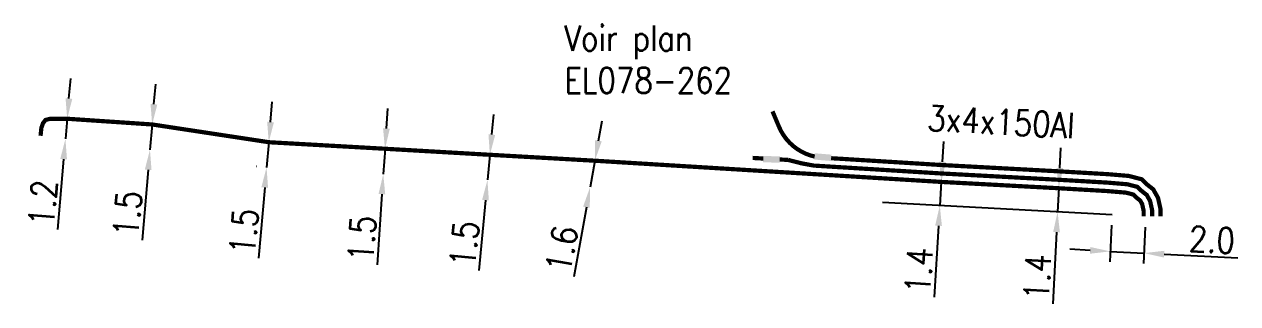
# Model space of a CAD drawing. Header units: millimetres. Extents: x 80993 to 81985, y 144000 to 145002.
# Drawn here: x 81435.3 to 81507.3, y 144493.7 to 144510.2 of the extents above; entities that cross this region are included whole.
import ezdxf
from ezdxf.enums import TextEntityAlignment as Align

# ---------------------------------------------------------------- set-up
doc = ezdxf.new("R2010")
doc.units = ezdxf.units.MM
doc.header["$PDMODE"] = 34
doc.linetypes.add('B_ST_AL', pattern=[2000, 1000, 1000])
doc.layers.get('0').update_dxf_attribs({"linetype": 'CONTINUOUS'})
doc.layers.get('Defpoints').update_dxf_attribs({"linetype": 'CONTINUOUS'})
doc.layers.add('B_100', color=3, linetype='CONTINUOUS')
doc.layers.add('B_300', color=7, linetype='CONTINUOUS')
doc.styles.add('M_ROMANS', font='ROMANS.shx', dxfattribs={"width": 0.75})
doc.styles.get("Standard").update_dxf_attribs({"font": 'romans.shx', "width": 0.85})
doc.dimstyles.get("Standard").update_dxf_attribs({"dimtxt": 1.5, "dimasz": 1.2, "dimexe": 0.625, "dimexo": 0.625, "dimgap": 0.25, "dimtad": 1, "dimdec": 1, "dimzin": 0, "dimdsep": 46, "dimtxsty": 'Standard', "dimcen": -0.5, "dimadec": 0, "dimazin": 0, "dimtfac": 1, "dimtdec": 1, "dimtmove": 0, "dimatfit": 3, "dimfxl": 0, "dimtolj": 1, "dimtzin": 0, "dimarcsym": 0})

# ---------------------------------------------------------------- blocks, each defined once
blk = doc.blocks.new('*D449')
at = {"layer": 'B_100', "color": 0, "linetype": 'Continuous', "lineweight": -2, "transparency": 16777216}
for p, q in [((81499.812, 144498.297), (81499.7, 144496.127)), ((81501.809, 144498.194), (81501.698, 144496.025)), ((81498.534, 144496.813), (81497.335, 144496.875)), ((81499.732, 144496.752), (81501.73, 144496.649)), ((81502.928, 144496.588), (81507.294, 144496.364))]:
    blk.add_line(p, q, dxfattribs=at)
at = {"layer": 'B_100', "color": 0, "linetype": 'Continuous', "transparency": 16777216}
for points in [[(81498.544, 144497.013), (81498.524, 144496.613), (81499.732, 144496.752)], [(81502.938, 144496.787), (81502.918, 144496.388), (81501.73, 144496.649)]]:
    blk.add_solid(points, dxfattribs=at)
at = {"layer": 'Defpoints', "color": 0, "linetype": 'Continuous', "transparency": 16777216}
for p in [(81499.844, 144498.921), (81501.841, 144498.819), (81499.732, 144496.752)]:
    blk.add_point(p, dxfattribs=at)
at = {"layer": 'B_100', "color": 0, "linetype": 'Continuous', "transparency": 16777216, "insert": (81505.761, 144497.444), "char_height": 1.5, "attachment_point": 5, "rotation": 357.06268}
blk.add_mtext('\\A1;2.0', dxfattribs=at)
blk = doc.blocks.new('*D450')
at = {"layer": 'B_100', "color": 0, "linetype": 'Continuous', "lineweight": -2, "transparency": 16777216}
for p, q in [((81496.739, 144501.692), (81496.801, 144502.89)), ((81496.678, 144500.493), (81496.606, 144499.095)), ((81496.545, 144497.897), (81496.327, 144493.652))]:
    blk.add_line(p, q, dxfattribs=at)
at = {"layer": 'B_100', "color": 0, "linetype": 'Continuous', "transparency": 16777216}
for points in [[(81496.54, 144501.702), (81496.939, 144501.682), (81496.678, 144500.493)], [(81496.345, 144497.907), (81496.744, 144497.887), (81496.606, 144499.095)]]:
    blk.add_solid(points, dxfattribs=at)
at = {"layer": 'Defpoints', "color": 0, "linetype": 'Continuous', "transparency": 16777216}
for p in [(81496.678, 144500.493), (81496.606, 144499.095), (81496.606, 144499.095)]:
    blk.add_point(p, dxfattribs=at)
at = {"layer": 'B_100', "color": 0, "linetype": 'Continuous', "transparency": 16777216, "insert": (81495.406, 144495.227), "char_height": 1.5, "attachment_point": 5, "rotation": 87.06268}
blk.add_mtext('\\A1;1.4', dxfattribs=at)
blk = doc.blocks.new('*D451')
at = {"layer": 'B_100', "color": 0, "linetype": 'Continuous', "lineweight": -2, "transparency": 16777216}
for p, q in [((81489.784, 144502.066), (81489.859, 144503.263)), ((81489.708, 144500.868), (81489.619, 144499.471)), ((81489.543, 144498.273), (81489.275, 144494.032))]:
    blk.add_line(p, q, dxfattribs=at)
at = {"layer": 'B_100', "color": 0, "linetype": 'Continuous', "transparency": 16777216}
for points in [[(81489.584, 144502.078), (81489.983, 144502.053), (81489.708, 144500.868)], [(81489.344, 144498.286), (81489.743, 144498.261), (81489.619, 144499.471)]]:
    blk.add_solid(points, dxfattribs=at)
at = {"layer": 'Defpoints', "color": 0, "linetype": 'Continuous', "transparency": 16777216}
for p in [(81489.708, 144500.868), (81489.619, 144499.471), (81489.619, 144499.471)]:
    blk.add_point(p, dxfattribs=at)
at = {"layer": 'B_100', "color": 0, "linetype": 'Continuous', "transparency": 16777216, "insert": (81488.373, 144495.617), "char_height": 1.5, "attachment_point": 5, "rotation": 86.37687}
blk.add_mtext('\\A1;1.4', dxfattribs=at)
blk = doc.blocks.new('*D452')
at = {"layer": 'B_100', "color": 0, "linetype": 'Continuous', "lineweight": -2, "transparency": 16777216}
for p, q in [((81456.789, 144504.03), (81456.871, 144505.227)), ((81456.706, 144502.832), (81456.603, 144501.336)), ((81456.521, 144500.139), (81456.233, 144495.959))]:
    blk.add_line(p, q, dxfattribs=at)
at = {"layer": 'B_100', "color": 0, "linetype": 'Continuous', "transparency": 16777216}
for points in [[(81456.589, 144504.043), (81456.989, 144504.016), (81456.706, 144502.832)], [(81456.321, 144500.153), (81456.72, 144500.125), (81456.603, 144501.336)]]:
    blk.add_solid(points, dxfattribs=at)
at = {"layer": 'Defpoints', "color": 0, "linetype": 'Continuous', "transparency": 16777216}
for p in [(81456.706, 144502.832), (81456.603, 144501.336), (81456.603, 144501.336)]:
    blk.add_point(p, dxfattribs=at)
at = {"layer": 'B_100', "color": 0, "linetype": 'Continuous', "transparency": 16777216, "insert": (81455.338, 144497.519), "char_height": 1.5, "attachment_point": 5, "rotation": 86.0577}
blk.add_mtext('\\A1;1.5', dxfattribs=at)
blk = doc.blocks.new('*D453')
at = {"layer": 'B_100', "color": 0, "linetype": 'Continuous', "lineweight": -2, "transparency": 16777216}
for p, q in [((81437.955, 144505.805), (81438.06, 144507.001)), ((81437.85, 144504.61), (81437.746, 144503.414)), ((81437.641, 144502.219), (81437.275, 144498.046))]:
    blk.add_line(p, q, dxfattribs=at)
at = {"layer": 'B_100', "color": 0, "linetype": 'Continuous', "transparency": 16777216}
for points in [[(81437.756, 144505.823), (81438.154, 144505.788), (81437.85, 144504.61)], [(81437.442, 144502.236), (81437.84, 144502.201), (81437.746, 144503.414)]]:
    blk.add_solid(points, dxfattribs=at)
at = {"layer": 'Defpoints', "color": 0, "linetype": 'Continuous', "transparency": 16777216}
for p in [(81437.85, 144504.61), (81437.746, 144503.414), (81437.746, 144503.414)]:
    blk.add_point(p, dxfattribs=at)
at = {"layer": 'B_100', "color": 0, "linetype": 'Continuous', "transparency": 16777216, "insert": (81436.41, 144499.622), "char_height": 1.5, "attachment_point": 5, "rotation": 84.99597}
blk.add_mtext('\\A1;1.2', dxfattribs=at)
blk = doc.blocks.new('*D454')
at = {"layer": 'B_100', "color": 0, "linetype": 'Continuous', "lineweight": -2, "transparency": 16777216}
for p, q in [((81442.996, 144505.467), (81443.101, 144506.663)), ((81442.892, 144504.272), (81442.761, 144502.778)), ((81442.656, 144501.582), (81442.291, 144497.409))]:
    blk.add_line(p, q, dxfattribs=at)
at = {"layer": 'B_100', "color": 0, "linetype": 'Continuous', "transparency": 16777216}
for points in [[(81442.797, 144505.485), (81443.196, 144505.45), (81442.892, 144504.272)], [(81442.457, 144501.6), (81442.855, 144501.565), (81442.761, 144502.778)]]:
    blk.add_solid(points, dxfattribs=at)
at = {"layer": 'Defpoints', "color": 0, "linetype": 'Continuous', "transparency": 16777216}
for p in [(81442.892, 144504.272), (81442.761, 144502.778), (81442.761, 144502.778)]:
    blk.add_point(p, dxfattribs=at)
at = {"layer": 'B_100', "color": 0, "linetype": 'Continuous', "transparency": 16777216, "insert": (81441.425, 144498.985), "char_height": 1.5, "attachment_point": 5, "rotation": 84.99597}
blk.add_mtext('\\A1;1.5', dxfattribs=at)
blk = doc.blocks.new('*D455')
at = {"layer": 'B_100', "color": 0, "linetype": 'Continuous', "lineweight": -2, "transparency": 16777216}
for p, q in [((81449.915, 144504.416), (81450.021, 144505.612)), ((81449.205, 144503.275), (81449.187, 144503.276)), ((81449.809, 144503.221), (81449.677, 144501.727)), ((81449.073, 144501.78), (81449.054, 144501.782)), ((81449.571, 144500.531), (81449.2, 144496.359))]:
    blk.add_line(p, q, dxfattribs=at)
at = {"layer": 'B_100', "color": 0, "linetype": 'Continuous', "transparency": 16777216}
for points in [[(81449.716, 144504.434), (81450.115, 144504.399), (81449.809, 144503.221)], [(81449.371, 144500.549), (81449.77, 144500.514), (81449.677, 144501.727)]]:
    blk.add_solid(points, dxfattribs=at)
at = {"layer": 'Defpoints', "color": 0, "linetype": 'Continuous', "transparency": 16777216}
for p in [(81449.828, 144503.219), (81449.677, 144501.727), (81449.695, 144501.725)]:
    blk.add_point(p, dxfattribs=at)
at = {"layer": 'B_100', "color": 0, "linetype": 'Continuous', "transparency": 16777216, "insert": (81448.336, 144497.936), "char_height": 1.5, "attachment_point": 5, "rotation": 84.92918}
blk.add_mtext('\\A1;1.5', dxfattribs=at)
blk = doc.blocks.new('B_300_03')
at = {"color": 0, "linetype": 'Continuous'}
blk.add_solid([(-1, 0.75), (-1, 0), (1, 0.75), (1, 0)], dxfattribs=at)
at = {"color": 0, "linetype": 'Continuous', "style": 'M_ROMANS', "width": 0.75, "flags": 3}
for tag, p in [('DEF_LEG', (0, -4.25)), ('DEF_COUP', (0, -6.75)), ('DEF_TYPE', (0, -9.25))]:
    blk.add_attdef(tag, text='', height=1.2, dxfattribs=at).set_placement(p, align=Align.MIDDLE)
blk = doc.blocks.new('*D456')
at = {"layer": 'B_100', "color": 0, "linetype": 'Continuous', "lineweight": -2, "transparency": 16777216}
for p, q in [((81463.044, 144503.669), (81463.159, 144504.864)), ((81462.928, 144502.475), (81462.783, 144500.982)), ((81462.667, 144499.788), (81462.263, 144495.618))]:
    blk.add_line(p, q, dxfattribs=at)
at = {"layer": 'B_100', "color": 0, "linetype": 'Continuous', "transparency": 16777216}
for points in [[(81462.844, 144503.689), (81463.243, 144503.65), (81462.928, 144502.475)], [(81462.468, 144499.807), (81462.866, 144499.768), (81462.783, 144500.982)]]:
    blk.add_solid(points, dxfattribs=at)
at = {"layer": 'Defpoints', "color": 0, "linetype": 'Continuous', "transparency": 16777216}
for p in [(81462.928, 144502.475), (81462.783, 144500.982), (81462.783, 144500.982)]:
    blk.add_point(p, dxfattribs=at)
at = {"layer": 'B_100', "color": 0, "linetype": 'Continuous', "transparency": 16777216, "insert": (81461.412, 144497.202), "char_height": 1.5, "attachment_point": 5, "rotation": 84.4627}
blk.add_mtext('\\A1;1.5', dxfattribs=at)
blk = doc.blocks.new('*D457')
at = {"layer": 'B_100', "color": 0, "linetype": 'Continuous', "lineweight": -2, "transparency": 16777216}
for p, q in [((81469.366, 144503.305), (81469.58, 144504.486)), ((81469.153, 144502.124), (81468.869, 144500.55)), ((81468.656, 144499.369), (81467.912, 144495.246))]:
    blk.add_line(p, q, dxfattribs=at)
at = {"layer": 'B_100', "color": 0, "linetype": 'Continuous', "transparency": 16777216}
for points in [[(81469.17, 144503.341), (81469.563, 144503.27), (81469.153, 144502.124)], [(81468.459, 144499.404), (81468.853, 144499.333), (81468.869, 144500.55)]]:
    blk.add_solid(points, dxfattribs=at)
at = {"layer": 'Defpoints', "color": 0, "linetype": 'Continuous', "transparency": 16777216}
for p in [(81469.153, 144502.124), (81468.869, 144500.55), (81468.869, 144500.55)]:
    blk.add_point(p, dxfattribs=at)
at = {"layer": 'B_100', "color": 0, "linetype": 'Continuous', "transparency": 16777216, "insert": (81467.193, 144496.895), "char_height": 1.5, "attachment_point": 5, "rotation": 79.76707}
blk.add_mtext('\\A1;1.6', dxfattribs=at)

msp = doc.modelspace()

# ---------------------------------------------------------------- linework, layer by layer
at = {"layer": 'B_100', "color": 252, "linetype": 'B_ST_AL'}
msp.add_line((81499.844, 144498.921), (81486.225, 144499.654), dxfattribs=at)
at = {"layer": 'B_100', "linetype": 'B_ST_AL', "const_width": 0.25, "flags": 128}
for points in [[(81436.272, 144503.601), (81436.32, 144504.072), (81436.414, 144504.342), (81436.567, 144504.541), (81436.802, 144504.6), (81437.85, 144504.61), (81442.892, 144504.272), (81449.828, 144503.219), (81456.706, 144502.832), (81462.928, 144502.475), (81469.153, 144502.124), (81489.708, 144500.868), (81496.678, 144500.493), (81499.535, 144500.327), (81500.662, 144500.233), (81501.094, 144500.121), (81501.244, 144499.971), (81501.507, 144499.764), (81501.621, 144499.564), (81501.714, 144499.145), (81501.714, 144498.826)], [(81479.15, 144502.253), (81478.518, 144502.289)], [(81480.63, 144502.17), (81480.117, 144502.199)], [(81480.63, 144502.17), (81481.409, 144501.97), (81482.146, 144501.835), (81489.737, 144501.367), (81496.706, 144500.993), (81499.571, 144500.826), (81500.747, 144500.728), (81501.352, 144500.57), (81501.577, 144500.345), (81501.894, 144500.096), (81502.093, 144499.745), (81502.214, 144499.2), (81502.214, 144498.826)], [(81483.172, 144502.273), (81489.765, 144501.867), (81496.734, 144501.492), (81499.606, 144501.325), (81500.831, 144501.223), (81501.609, 144501.02), (81501.909, 144500.72), (81502.28, 144500.429), (81502.564, 144499.926), (81502.714, 144499.254), (81502.714, 144498.826)]]:
    msp.add_lwpolyline(points, dxfattribs=at)
msp.add_lwpolyline([(81479.695, 144505.047), (81480.082, 144504.13, 0.242581), (81482.194, 144502.37, 0.242581)], format="xyb", dxfattribs=at)

# ---------------------------------------------------------------- block references
at = {"layer": 'B_300', "xscale": 0.5, "yscale": 0.5, "zscale": 0.5}
for p, rotation in [((81482.665, 144502.151), 355.1362413428901), ((81479.627, 144502.018), 357.7982472819435)]:
    msp.add_blockref('B_300_03', p, dxfattribs=dict(at, rotation=rotation))

# ---------------------------------------------------------------- texts
at = {"layer": 'B_100', "linetype": 'Continuous', "width": 0.85}
msp.add_text('3x4x150Al', height=1.5, rotation=356.92186, dxfattribs=at).set_placement((81488.846, 144503.913))
at = {"layer": 'B_100', "linetype": 'Continuous', "insert": (81467.346, 144510.135), "char_height": 1.5, "width": 13.95471, "attachment_point": 1}
msp.add_mtext('Voir plan\\PEL078-262', dxfattribs=at)

# ---------------------------------------------------------------- dimensions: what is measured, and where the dimension line sits
at = {"layer": 'B_100', "linetype": 'Continuous'}
for base, p1, p2, angle, picture, middle in [((81437.746, 144503.414), (81437.85, 144504.61), (81437.746, 144503.414), 84.99597, '*D453', (81437.406, 144499.535)), ((81442.761, 144502.778), (81442.892, 144504.272), (81442.761, 144502.778), 84.99597, '*D454', (81442.421, 144498.898)), ((81449.677, 144501.727), (81449.828, 144503.219), (81449.695, 144501.725), 84.92918, '*D455', (81449.332, 144497.847)), ((81456.603, 144501.336), (81456.706, 144502.832), (81456.603, 144501.336), 86.0577, '*D452', (81456.336, 144497.451)), ((81462.783, 144500.982), (81462.928, 144502.475), (81462.783, 144500.982), 84.4627, '*D456', (81462.407, 144497.106)), ((81468.869, 144500.55), (81469.153, 144502.124), (81468.869, 144500.55), 79.76707, '*D457', (81468.177, 144496.717)), ((81489.619, 144499.471), (81489.708, 144500.868), (81489.619, 144499.471), 86.37687, '*D451', (81489.371, 144495.554)), ((81496.606, 144499.095), (81496.678, 144500.493), (81496.606, 144499.095), 87.06268, '*D450', (81496.405, 144495.175)), ((81499.732, 144496.752), (81501.841, 144498.819), (81499.844, 144498.921), 357.06268, '*D449', (81505.71, 144496.445))]:
    dim = msp.add_linear_dim(base=base, p1=p1, p2=p2, angle=angle, dimstyle='Standard', dxfattribs=at)
    dim.commit()
    dim.dimension.update_dxf_attribs({"geometry": picture, "text_midpoint": middle, "dimtype": 160})

doc.saveas('drawing.dxf')
